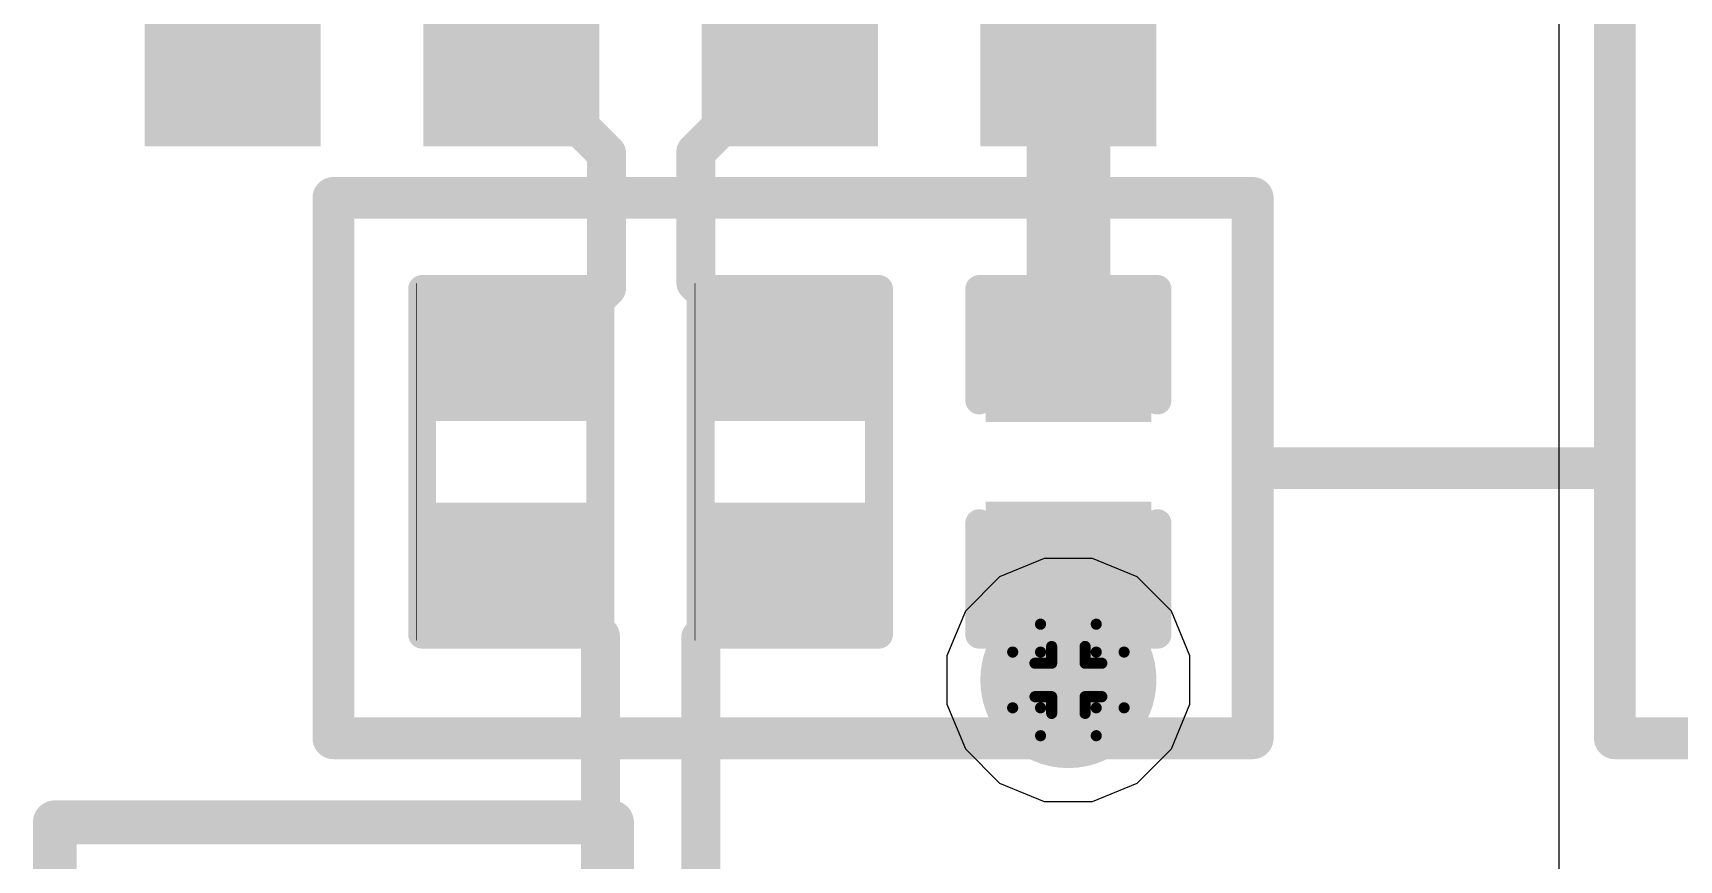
# Model space of a CAD drawing. Header units: inches. Extents: x -4 to 5258, y -4 to 5281.
# Drawn here: x 125.36 to 132.86, y 27.08 to 30.85 of the extents above; entities that cross this region are included whole.
import ezdxf

# ---------------------------------------------------------------- set-up
doc = ezdxf.new("R2010")
doc.units = ezdxf.units.IN
for name, color, linetype in [('Bottom Layer', 5, 'Continuous'), ('Bottom Solder', 6, 'Continuous'), ('Drill Drawing', 1, 'Continuous'), ('Layer 1', 16, 'Continuous'), ('Layer 2', 76, 'Continuous'), ('Multi-Layer', 9, 'Continuous'), ('Pad Holes', 156, 'Continuous'), ('Top Layer', 1, 'Continuous'), ('Top Overlay', 2, 'Continuous'), ('Top Paste', 8, 'Continuous'), ('Top Solder', 216, 'Continuous'), ('Via Holes', 16, 'Continuous')]:
    doc.layers.add(name, color=color, linetype=linetype)

# ---------------------------------------------------------------- blocks, each defined once
blk = doc.blocks.new('SOIC_8_0_154___3_90___W______24')
at = {"layer": 'Top Layer'}
for points in [[(-3.475, 1.605), (-3.475, 2.205), (-1.925, 2.205), (-1.925, 1.605)], [(1.925, 1.605), (1.925, 2.205), (3.475, 2.205), (3.475, 1.605)], [(-3.475, 0.335), (-3.475, 0.935), (-1.925, 0.935), (-1.925, 0.335)], [(1.925, 0.335), (1.925, 0.935), (3.475, 0.935), (3.475, 0.335)], [(-3.475, -0.935), (-3.475, -0.335), (-1.925, -0.335), (-1.925, -0.935)], [(1.925, -0.935), (1.925, -0.335), (3.475, -0.335), (3.475, -0.935)], [(-3.475, -2.205), (-3.475, -1.605), (-1.925, -1.605), (-1.925, -2.205)], [(1.925, -2.205), (1.925, -1.605), (3.475, -1.605), (3.475, -2.205)]]:
    blk.add_hatch(color=1, dxfattribs=at).paths.add_polyline_path(points)
at = {"layer": 'Top Overlay'}
blk.add_hatch(color=2, dxfattribs=at).paths.add_polyline_path([(-1.8382, 1.6249), (-1.4826, 1.6249), (-1.4826, 2.2091), (-1.8382, 2.2091)])
at = {"layer": 'Top Paste'}
for points in [[(-3.475, 1.605), (-3.475, 2.205), (-1.925, 2.205), (-1.925, 1.605)], [(1.925, 1.605), (1.925, 2.205), (3.475, 2.205), (3.475, 1.605)], [(-3.475, 0.335), (-3.475, 0.935), (-1.925, 0.935), (-1.925, 0.335)], [(1.925, 0.335), (1.925, 0.935), (3.475, 0.935), (3.475, 0.335)], [(-3.475, -0.935), (-3.475, -0.335), (-1.925, -0.335), (-1.925, -0.935)], [(1.925, -0.935), (1.925, -0.335), (3.475, -0.335), (3.475, -0.935)], [(-3.475, -2.205), (-3.475, -1.605), (-1.925, -1.605), (-1.925, -2.205)], [(1.925, -2.205), (1.925, -1.605), (3.475, -1.605), (3.475, -2.205)]]:
    blk.add_hatch(color=8, dxfattribs=at).paths.add_polyline_path(points)
at = {"layer": 'Top Solder'}
for points in [[(-3.5766, 1.5034), (-3.5766, 2.3066), (-1.8234, 2.3066), (-1.8234, 1.5034)], [(1.8234, 1.5034), (1.8234, 2.3066), (3.5766, 2.3066), (3.5766, 1.5034)], [(-3.5766, 0.2334), (-3.5766, 1.0366), (-1.8234, 1.0366), (-1.8234, 0.2334)], [(1.8234, 0.2334), (1.8234, 1.0366), (3.5766, 1.0366), (3.5766, 0.2334)], [(-3.5766, -1.0366), (-3.5766, -0.2334), (-1.8234, -0.2334), (-1.8234, -1.0366)], [(1.8234, -1.0366), (1.8234, -0.2334), (3.5766, -0.2334), (3.5766, -1.0366)], [(-3.5766, -2.3066), (-3.5766, -1.5034), (-1.8234, -1.5034), (-1.8234, -2.3066)], [(1.8234, -2.3066), (1.8234, -1.5034), (3.5766, -1.5034), (3.5766, -2.3066)]]:
    blk.add_hatch(color=216, dxfattribs=at).paths.add_polyline_path(points)
at = {"layer": 'Top Overlay'}
for points in [[(1.8034, 2.5146, 0.127, 0.127, 0), (-1.8288, 2.5146, 0.127, 0.127, 0)], [(-3.794, 1.8034, 0.127, 0.127, 0), (-3.794, 2.0574, 0.127, 0.127, 0)], [(-3.667, 1.9304, 0.127, 0.127, 0), (-3.794, 2.0574, 0.127, 0.127, 0)], [(-3.794, 1.8034, 0.127, 0.127, 0), (-3.667, 1.9304, 0.127, 0.127, 0)], [(1.8034, -2.5146, 0.127, 0.127, 0), (-1.8288, -2.5146, 0.127, 0.127, 0)]]:
    blk.add_lwpolyline(points, format="xyseb", dxfattribs=at)
for points in [[(-1.8605, 2.5146, 0.0635, 0.0635, 1), (-1.797, 2.5146, 0.0635, 0.0635, 1)], [(1.7717, 2.5146, 0.0635, 0.0635, 1), (1.8352, 2.5146, 0.0635, 0.0635, 1)], [(-3.8258, 2.0574, 0.0635, 0.0635, 1), (-3.7623, 2.0574, 0.0635, 0.0635, 1)], [(-3.8258, 2.0574, 0.0635, 0.0635, 1), (-3.7623, 2.0574, 0.0635, 0.0635, 1)], [(-3.6988, 1.9304, 0.0635, 0.0635, 1), (-3.6353, 1.9304, 0.0635, 0.0635, 1)], [(-3.6988, 1.9304, 0.0635, 0.0635, 1), (-3.6353, 1.9304, 0.0635, 0.0635, 1)], [(-3.8257, 1.8034, 0.0635, 0.0635, 1), (-3.7622, 1.8034, 0.0635, 0.0635, 1)], [(-3.8257, 1.8034, 0.0635, 0.0635, 1), (-3.7622, 1.8034, 0.0635, 0.0635, 1)], [(-1.8605, -2.5146, 0.0635, 0.0635, 1), (-1.7971, -2.5146, 0.0635, 0.0635, 1)], [(1.7716, -2.5146, 0.0635, 0.0635, 1), (1.8352, -2.5146, 0.0635, 0.0635, 1)]]:
    blk.add_lwpolyline(points, format="xyseb", close=True, dxfattribs=at)
blk = doc.blocks.new('R___0402_73')
at = {"layer": 'Top Layer'}
for points in [[(-0.6985, -0.3175), (-0.6985, 0.3175), (-0.2413, 0.3175), (-0.2413, -0.3175)], [(0.2413, -0.3175), (0.2413, 0.3175), (0.6985, 0.3175), (0.6985, -0.3175)]]:
    blk.add_hatch(color=1, dxfattribs=at).paths.add_polyline_path(points)
at = {"layer": 'Top Paste'}
for points in [[(-0.6985, -0.3175), (-0.6985, 0.3175), (-0.2413, 0.3175), (-0.2413, -0.3175)], [(0.2413, -0.3175), (0.2413, 0.3175), (0.6985, 0.3175), (0.6985, -0.3175)]]:
    blk.add_hatch(color=8, dxfattribs=at).paths.add_polyline_path(points)
at = {"layer": 'Top Solder'}
for points in [[(-0.7535, -0.3725), (-0.7535, 0.3725), (-0.1863, 0.3725), (-0.1863, -0.3725)], [(0.1863, -0.3725), (0.1863, 0.3725), (0.7535, 0.3725), (0.7535, -0.3725)]]:
    blk.add_hatch(color=216, dxfattribs=at).paths.add_polyline_path(points)
at = {"layer": 'Top Overlay'}
for points in [[(-0.7874, -0.4064, 0.127, 0.127, 0), (-0.7874, 0.4064, 0.127, 0.127, 0)], [(0.7874, 0.4064, 0.127, 0.127, 0), (-0.7874, 0.4064, 0.127, 0.127, 0)], [(0.7874, -0.4064, 0.127, 0.127, 0), (0.7874, 0.4064, 0.127, 0.127, 0)], [(0.7874, -0.4064, 0.127, 0.127, 0), (-0.7874, -0.4064, 0.127, 0.127, 0)], [(0.8128, -0.4318, 0.00323, 0.00323, 0), (-0.8128, -0.4318, 0.00323, 0.00323, 0)]]:
    blk.add_lwpolyline(points, format="xyseb", dxfattribs=at)
for points in [[(-0.8192, 0.4064, 0.0635, 0.0635, 1), (-0.7557, 0.4064, 0.0635, 0.0635, 1)], [(-0.8192, 0.4064, 0.0635, 0.0635, 1), (-0.7557, 0.4064, 0.0635, 0.0635, 1)], [(0.7556, 0.4064, 0.0635, 0.0635, 1), (0.8191, 0.4064, 0.0635, 0.0635, 1)], [(0.7556, 0.4064, 0.0635, 0.0635, 1), (0.8191, 0.4064, 0.0635, 0.0635, 1)], [(-0.8191, -0.4064, 0.0635, 0.0635, 1), (-0.7556, -0.4064, 0.0635, 0.0635, 1)], [(-0.8191, -0.4064, 0.0635, 0.0635, 1), (-0.7556, -0.4064, 0.0635, 0.0635, 1)], [(0.7556, -0.4064, 0.0635, 0.0635, 1), (0.8191, -0.4064, 0.0635, 0.0635, 1)], [(0.7556, -0.4064, 0.0635, 0.0635, 1), (0.8191, -0.4064, 0.0635, 0.0635, 1)], [(-0.8136, -0.4318, 0.00161, 0.00161, 1), (-0.812, -0.4318, 0.00161, 0.00161, 1)], [(0.812, -0.4318, 0.00161, 0.00161, 1), (0.8136, -0.4318, 0.00161, 0.00161, 1)]]:
    blk.add_lwpolyline(points, format="xyseb", close=True, dxfattribs=at)
blk = doc.blocks.new('R___0402_74')
at = {"layer": 'Top Layer'}
for points in [[(-0.6985, -0.3175), (-0.6985, 0.3175), (-0.2413, 0.3175), (-0.2413, -0.3175)], [(0.2413, -0.3175), (0.2413, 0.3175), (0.6985, 0.3175), (0.6985, -0.3175)]]:
    blk.add_hatch(color=1, dxfattribs=at).paths.add_polyline_path(points)
at = {"layer": 'Top Paste'}
for points in [[(-0.6985, -0.3175), (-0.6985, 0.3175), (-0.2413, 0.3175), (-0.2413, -0.3175)], [(0.2413, -0.3175), (0.2413, 0.3175), (0.6985, 0.3175), (0.6985, -0.3175)]]:
    blk.add_hatch(color=8, dxfattribs=at).paths.add_polyline_path(points)
at = {"layer": 'Top Solder'}
for points in [[(-0.7535, -0.3725), (-0.7535, 0.3725), (-0.1863, 0.3725), (-0.1863, -0.3725)], [(0.1863, -0.3725), (0.1863, 0.3725), (0.7535, 0.3725), (0.7535, -0.3725)]]:
    blk.add_hatch(color=216, dxfattribs=at).paths.add_polyline_path(points)
at = {"layer": 'Top Overlay'}
for points in [[(-0.7874, -0.4064, 0.127, 0.127, 0), (-0.7874, 0.4064, 0.127, 0.127, 0)], [(0.7874, 0.4064, 0.127, 0.127, 0), (-0.7874, 0.4064, 0.127, 0.127, 0)], [(0.7874, -0.4064, 0.127, 0.127, 0), (0.7874, 0.4064, 0.127, 0.127, 0)], [(-0.7874, -0.4064, 0.127, 0.127, 0), (0.7874, -0.4064, 0.127, 0.127, 0)], [(0.8128, -0.4318, 0.00323, 0.00323, 0), (-0.8128, -0.4318, 0.00323, 0.00323, 0)]]:
    blk.add_lwpolyline(points, format="xyseb", dxfattribs=at)
for points in [[(-0.8192, 0.4064, 0.0635, 0.0635, 1), (-0.7557, 0.4064, 0.0635, 0.0635, 1)], [(-0.8192, 0.4064, 0.0635, 0.0635, 1), (-0.7557, 0.4064, 0.0635, 0.0635, 1)], [(0.7557, 0.4064, 0.0635, 0.0635, 1), (0.8192, 0.4064, 0.0635, 0.0635, 1)], [(0.7557, 0.4064, 0.0635, 0.0635, 1), (0.8192, 0.4064, 0.0635, 0.0635, 1)], [(-0.8192, -0.4064, 0.0635, 0.0635, 1), (-0.7557, -0.4064, 0.0635, 0.0635, 1)], [(-0.8192, -0.4064, 0.0635, 0.0635, 1), (-0.7557, -0.4064, 0.0635, 0.0635, 1)], [(0.7557, -0.4064, 0.0635, 0.0635, 1), (0.8192, -0.4064, 0.0635, 0.0635, 1)], [(0.7557, -0.4064, 0.0635, 0.0635, 1), (0.8192, -0.4064, 0.0635, 0.0635, 1)], [(-0.8136, -0.4318, 0.00161, 0.00161, 1), (-0.812, -0.4318, 0.00161, 0.00161, 1)], [(0.812, -0.4318, 0.00161, 0.00161, 1), (0.8136, -0.4318, 0.00161, 0.00161, 1)]]:
    blk.add_lwpolyline(points, format="xyseb", close=True, dxfattribs=at)
blk = doc.blocks.new('HDR1X2__210')
at = {"layer": 'Bottom Layer'}
blk.add_hatch(color=5, dxfattribs=at).paths.add_polyline_path([(-0.75, 0.75), (0.75, 0.75), (0.75, -0.75), (-0.75, -0.75)])
h = blk.add_hatch(color=5, dxfattribs=at)
edge = h.paths.add_edge_path()
edge.add_arc((2.54, 0), 0.75, 0, 360)
at = {"layer": 'Bottom Solder'}
blk.add_hatch(color=6, dxfattribs=at).paths.add_polyline_path([(-0.8516, 0.8516), (0.8516, 0.8516), (0.8516, -0.8516), (-0.8516, -0.8516)])
h = blk.add_hatch(color=6, dxfattribs=at)
edge = h.paths.add_edge_path()
edge.add_arc((2.54, 0), 0.8516, 0, 360)
at = {"layer": 'Layer 1'}
blk.add_hatch(color=16, dxfattribs=at).paths.add_polyline_path([(-0.75, 0.75), (0.75, 0.75), (0.75, -0.75), (-0.75, -0.75)])
h = blk.add_hatch(color=16, dxfattribs=at)
edge = h.paths.add_edge_path()
edge.add_arc((2.54, 0), 0.75, 0, 360)
at = {"layer": 'Layer 2'}
blk.add_hatch(color=76, dxfattribs=at).paths.add_polyline_path([(-0.75, 0.75), (0.75, 0.75), (0.75, -0.75), (-0.75, -0.75)])
h = blk.add_hatch(color=76, dxfattribs=at)
edge = h.paths.add_edge_path()
edge.add_arc((2.54, 0), 0.75, 0, 360)
at = {"layer": 'Multi-Layer'}
blk.add_hatch(color=9, dxfattribs=at).paths.add_polyline_path([(-0.75, 0.75), (0.75, 0.75), (0.75, -0.75), (-0.75, -0.75)])
h = blk.add_hatch(color=9, dxfattribs=at)
edge = h.paths.add_edge_path()
edge.add_arc((2.54, 0), 0.75, 0, 360)
at = {"layer": 'Pad Holes'}
h = blk.add_hatch(color=7, dxfattribs=at)
edge = h.paths.add_edge_path()
edge.add_arc((0, 0), 0.45, 0, 360)
h = blk.add_hatch(color=7, dxfattribs=at)
edge = h.paths.add_edge_path()
edge.add_arc((2.54, 0), 0.45, 0, 360)
at = {"layer": 'Top Layer'}
blk.add_hatch(color=1, dxfattribs=at).paths.add_polyline_path([(-0.75, 0.75), (0.75, 0.75), (0.75, -0.75), (-0.75, -0.75)])
h = blk.add_hatch(color=1, dxfattribs=at)
edge = h.paths.add_edge_path()
edge.add_arc((2.54, 0), 0.75, 0, 360)
at = {"layer": 'Top Solder'}
blk.add_hatch(color=216, dxfattribs=at).paths.add_polyline_path([(-0.8516, 0.8516), (0.8516, 0.8516), (0.8516, -0.8516), (-0.8516, -0.8516)])
h = blk.add_hatch(color=216, dxfattribs=at)
edge = h.paths.add_edge_path()
edge.add_arc((2.54, 0), 0.8516, 0, 360)
at = {"layer": 'Top Overlay'}
for points in [[(3.81, 1.27, 0.2, 0.2, 0), (-1.27, 1.27, 0.2, 0.2, 0)], [(-1.27, -1.27, 0.2, 0.2, 0), (-1.27, 1.27, 0.2, 0.2, 0)], [(3.81, -1.27, 0.2, 0.2, 0), (3.81, 1.27, 0.2, 0.2, 0)], [(-1.27, -1.27, 0.2, 0.2, 0), (3.81, -1.27, 0.2, 0.2, 0)]]:
    blk.add_lwpolyline(points, format="xyseb", dxfattribs=at)
for points in [[(-1.32, 1.27, 0.1, 0.1, 1), (-1.22, 1.27, 0.1, 0.1, 1)], [(-1.32, 1.27, 0.1, 0.1, 1), (-1.22, 1.27, 0.1, 0.1, 1)], [(3.76, 1.27, 0.1, 0.1, 1), (3.86, 1.27, 0.1, 0.1, 1)], [(3.76, 1.27, 0.1, 0.1, 1), (3.86, 1.27, 0.1, 0.1, 1)], [(-1.32, -1.27, 0.1, 0.1, 1), (-1.22, -1.27, 0.1, 0.1, 1)], [(-1.32, -1.27, 0.1, 0.1, 1), (-1.22, -1.27, 0.1, 0.1, 1)], [(3.76, -1.27, 0.1, 0.1, 1), (3.86, -1.27, 0.1, 0.1, 1)], [(3.76, -1.27, 0.1, 0.1, 1), (3.86, -1.27, 0.1, 0.1, 1)]]:
    blk.add_lwpolyline(points, format="xyseb", close=True, dxfattribs=at)
blk = doc.blocks.new('C___0402_270')
at = {"layer": 'Top Layer'}
for points in [[(-0.6985, -0.3175), (-0.6985, 0.3175), (-0.2413, 0.3175), (-0.2413, -0.3175)], [(0.2413, -0.3175), (0.2413, 0.3175), (0.6985, 0.3175), (0.6985, -0.3175)]]:
    blk.add_hatch(color=1, dxfattribs=at).paths.add_polyline_path(points)
at = {"layer": 'Top Paste'}
for points in [[(-0.6985, -0.3175), (-0.6985, 0.3175), (-0.2413, 0.3175), (-0.2413, -0.3175)], [(0.2413, -0.3175), (0.2413, 0.3175), (0.6985, 0.3175), (0.6985, -0.3175)]]:
    blk.add_hatch(color=8, dxfattribs=at).paths.add_polyline_path(points)
at = {"layer": 'Top Solder'}
for points in [[(-0.7585, -0.3775), (-0.7585, 0.3775), (-0.1813, 0.3775), (-0.1813, -0.3775)], [(0.1813, -0.3775), (0.1813, 0.3775), (0.7585, 0.3775), (0.7585, -0.3775)]]:
    blk.add_hatch(color=216, dxfattribs=at).paths.add_polyline_path(points)
at = {"layer": 'Top Overlay'}
for points in [[(-0.7874, 0.4064, 0.127, 0.127, 0), (-0.2794, 0.4064, 0.127, 0.127, 0)], [(-0.7874, 0.4064, 0.127, 0.127, 0), (-0.7874, -0.4064, 0.127, 0.127, 0)], [(0.2794, 0.4064, 0.127, 0.127, 0), (0.7874, 0.4064, 0.127, 0.127, 0)], [(0.7874, 0.4064, 0.127, 0.127, 0), (0.7874, -0.4064, 0.127, 0.127, 0)], [(-0.2794, -0.4064, 0.127, 0.127, 0), (-0.7874, -0.4064, 0.127, 0.127, 0)], [(0.7874, -0.4064, 0.127, 0.127, 0), (0.2794, -0.4064, 0.127, 0.127, 0)]]:
    blk.add_lwpolyline(points, format="xyseb", dxfattribs=at)
for points in [[(-0.8192, 0.4064, 0.0635, 0.0635, 1), (-0.7557, 0.4064, 0.0635, 0.0635, 1)], [(-0.8192, 0.4064, 0.0635, 0.0635, 1), (-0.7557, 0.4064, 0.0635, 0.0635, 1)], [(-0.3111, 0.4064, 0.0635, 0.0635, 1), (-0.2477, 0.4064, 0.0635, 0.0635, 1)], [(0.2477, 0.4064, 0.0635, 0.0635, 1), (0.3112, 0.4064, 0.0635, 0.0635, 1)], [(0.7556, 0.4064, 0.0635, 0.0635, 1), (0.8191, 0.4064, 0.0635, 0.0635, 1)], [(0.7556, 0.4064, 0.0635, 0.0635, 1), (0.8191, 0.4064, 0.0635, 0.0635, 1)], [(-0.8192, -0.4064, 0.0635, 0.0635, 1), (-0.7557, -0.4064, 0.0635, 0.0635, 1)], [(-0.8192, -0.4064, 0.0635, 0.0635, 1), (-0.7557, -0.4064, 0.0635, 0.0635, 1)], [(-0.3111, -0.4064, 0.0635, 0.0635, 1), (-0.2477, -0.4064, 0.0635, 0.0635, 1)], [(0.2477, -0.4064, 0.0635, 0.0635, 1), (0.3112, -0.4064, 0.0635, 0.0635, 1)], [(0.7556, -0.4064, 0.0635, 0.0635, 1), (0.8191, -0.4064, 0.0635, 0.0635, 1)], [(0.7556, -0.4064, 0.0635, 0.0635, 1), (0.8191, -0.4064, 0.0635, 0.0635, 1)]]:
    blk.add_lwpolyline(points, format="xyseb", close=True, dxfattribs=at)

msp = doc.modelspace()

# ---------------------------------------------------------------- hatches: boundary and pattern name
at = {"layer": 'Bottom Layer'}
h = msp.add_hatch(color=5, dxfattribs=at)
edge = h.paths.add_edge_path()
edge.add_arc((130.0797, 27.9046), 0.3, 0, 360)
at = {"layer": 'Bottom Solder'}
h = msp.add_hatch(color=6, dxfattribs=at)
edge = h.paths.add_edge_path()
edge.add_arc((130.0797, 27.9046), 0.4016, 0, 360)
at = {"layer": 'Layer 1'}
h = msp.add_hatch(color=16, dxfattribs=at)
edge = h.paths.add_edge_path()
edge.add_arc((130.0797, 27.9046), 0.3, 0, 360)
at = {"layer": 'Layer 2'}
h = msp.add_hatch(color=76, dxfattribs=at)
edge = h.paths.add_edge_path()
edge.add_arc((130.0797, 27.9046), 0.3, 0, 360)
at = {"layer": 'Top Layer'}
msp.add_hatch(color=1, dxfattribs=at).paths.add_polyline_path([(130.3748, 28.5564), (129.7782, 28.5564), (129.7782, 27.9046), (130.3748, 27.9046)])
h = msp.add_hatch(color=1, dxfattribs=at)
edge = h.paths.add_edge_path()
edge.add_arc((130.0797, 27.9046), 0.3, 0, 360)
at = {"layer": 'Top Solder'}
h = msp.add_hatch(color=216, dxfattribs=at)
edge = h.paths.add_edge_path()
edge.add_arc((130.0797, 27.9046), 0.4016, 0, 360)
at = {"layer": 'Via Holes'}
h = msp.add_hatch(color=7, dxfattribs=at)
edge = h.paths.add_edge_path()
edge.add_arc((130.0797, 27.9046), 0.15, 0, 360)

# ---------------------------------------------------------------- linework, layer by layer
at = {"layer": 'Bottom Layer'}
for p, q in [((129.9695, 28.4586), (129.7658, 28.3742)), ((130.1899, 28.4586), (129.9695, 28.4586)), ((130.3935, 28.3742), (130.1899, 28.4586)), ((129.7658, 28.3742), (129.61, 28.2184)), ((130.5493, 28.2184), (130.3935, 28.3742)), ((129.61, 28.2184), (129.5257, 28.0148)), ((130.6337, 28.0148), (130.5493, 28.2184)), ((129.5257, 28.0148), (129.5257, 27.7944)), ((130.6337, 27.7944), (130.6337, 28.0148)), ((129.5257, 27.7944), (129.61, 27.5908)), ((130.5493, 27.5908), (130.6337, 27.7944)), ((129.61, 27.5908), (129.7658, 27.4349)), ((130.3935, 27.4349), (130.5493, 27.5908)), ((129.7658, 27.4349), (129.9695, 27.3506)), ((130.1899, 27.3506), (130.3935, 27.4349)), ((129.9695, 27.3506), (130.1899, 27.3506))]:
    msp.add_line(p, q, dxfattribs=at)
at = {"layer": 'Drill Drawing'}
for points in [[(129.9527, 28.0316, 0.0508, 0.0508, 0), (129.9527, 28.1586, 0.0508, 0.0508, 0)], [(129.9527, 28.1586, 0.0508, 0.0508, 0), (130.2067, 28.1586, 0.0508, 0.0508, 0)], [(130.2067, 28.0316, 0.0508, 0.0508, 0), (130.2067, 28.1586, 0.0508, 0.0508, 0)], [(130.0035, 27.9808, 0.0508, 0.0508, 0), (130.0035, 28.057, 0.0508, 0.0508, 0)], [(130.0035, 28.057, 0.0508, 0.0508, 0), (130.1559, 28.057, 0.0508, 0.0508, 0)], [(130.1559, 27.9808, 0.0508, 0.0508, 0), (130.1559, 28.057, 0.0508, 0.0508, 0)], [(129.8257, 27.7776, 0.0508, 0.0508, 0), (129.8257, 28.0316, 0.0508, 0.0508, 0)], [(129.8257, 28.0316, 0.0508, 0.0508, 0), (129.9527, 28.0316, 0.0508, 0.0508, 0)], [(129.9273, 27.8284, 0.0508, 0.0508, 0), (129.9273, 27.9808, 0.0508, 0.0508, 0)], [(129.9273, 27.9808, 0.0508, 0.0508, 0), (130.0035, 27.9808, 0.0508, 0.0508, 0)], [(130.1559, 27.9808, 0.0508, 0.0508, 0), (130.2321, 27.9808, 0.0508, 0.0508, 0)], [(130.2067, 28.0316, 0.0508, 0.0508, 0), (130.3337, 28.0316, 0.0508, 0.0508, 0)], [(130.2321, 27.8284, 0.0508, 0.0508, 0), (130.2321, 27.9808, 0.0508, 0.0508, 0)], [(130.3337, 27.7776, 0.0508, 0.0508, 0), (130.3337, 28.0316, 0.0508, 0.0508, 0)], [(129.9273, 27.8284, 0.0508, 0.0508, 0), (130.0035, 27.8284, 0.0508, 0.0508, 0)], [(130.0035, 27.7522, 0.0508, 0.0508, 0), (130.0035, 27.8284, 0.0508, 0.0508, 0)], [(130.1559, 27.8284, 0.0508, 0.0508, 0), (130.2321, 27.8284, 0.0508, 0.0508, 0)], [(130.1559, 27.7522, 0.0508, 0.0508, 0), (130.1559, 27.8284, 0.0508, 0.0508, 0)], [(129.8257, 27.7776, 0.0508, 0.0508, 0), (129.9527, 27.7776, 0.0508, 0.0508, 0)], [(129.9527, 27.6506, 0.0508, 0.0508, 0), (129.9527, 27.7776, 0.0508, 0.0508, 0)], [(130.0035, 27.7522, 0.0508, 0.0508, 0), (130.1559, 27.7522, 0.0508, 0.0508, 0)], [(130.2067, 27.7776, 0.0508, 0.0508, 0), (130.3337, 27.7776, 0.0508, 0.0508, 0)], [(130.2067, 27.6506, 0.0508, 0.0508, 0), (130.2067, 27.7776, 0.0508, 0.0508, 0)], [(129.9527, 27.6506, 0.0508, 0.0508, 0), (130.2067, 27.6506, 0.0508, 0.0508, 0)]]:
    msp.add_lwpolyline(points, format="xyseb", dxfattribs=at)
for points in [[(129.94, 28.1586, 0.0254, 0.0254, 1), (129.9654, 28.1586, 0.0254, 0.0254, 1)], [(129.94, 28.1586, 0.0254, 0.0254, 1), (129.9654, 28.1586, 0.0254, 0.0254, 1)], [(130.194, 28.1586, 0.0254, 0.0254, 1), (130.2194, 28.1586, 0.0254, 0.0254, 1)], [(130.194, 28.1586, 0.0254, 0.0254, 1), (130.2194, 28.1586, 0.0254, 0.0254, 1)], [(129.9908, 28.057, 0.0254, 0.0254, 1), (130.0162, 28.057, 0.0254, 0.0254, 1)], [(129.9908, 28.057, 0.0254, 0.0254, 1), (130.0162, 28.057, 0.0254, 0.0254, 1)], [(130.1432, 28.057, 0.0254, 0.0254, 1), (130.1686, 28.057, 0.0254, 0.0254, 1)], [(130.1432, 28.057, 0.0254, 0.0254, 1), (130.1686, 28.057, 0.0254, 0.0254, 1)], [(129.813, 28.0316, 0.0254, 0.0254, 1), (129.8384, 28.0316, 0.0254, 0.0254, 1)], [(129.813, 28.0316, 0.0254, 0.0254, 1), (129.8384, 28.0316, 0.0254, 0.0254, 1)], [(129.9146, 27.9808, 0.0254, 0.0254, 1), (129.94, 27.9808, 0.0254, 0.0254, 1)], [(129.9146, 27.9808, 0.0254, 0.0254, 1), (129.94, 27.9808, 0.0254, 0.0254, 1)], [(129.94, 28.0316, 0.0254, 0.0254, 1), (129.9654, 28.0316, 0.0254, 0.0254, 1)], [(129.94, 28.0316, 0.0254, 0.0254, 1), (129.9654, 28.0316, 0.0254, 0.0254, 1)], [(129.9908, 27.9808, 0.0254, 0.0254, 1), (130.0162, 27.9808, 0.0254, 0.0254, 1)], [(129.9908, 27.9808, 0.0254, 0.0254, 1), (130.0162, 27.9808, 0.0254, 0.0254, 1)], [(130.1432, 27.9808, 0.0254, 0.0254, 1), (130.1686, 27.9808, 0.0254, 0.0254, 1)], [(130.1432, 27.9808, 0.0254, 0.0254, 1), (130.1686, 27.9808, 0.0254, 0.0254, 1)], [(130.194, 28.0316, 0.0254, 0.0254, 1), (130.2194, 28.0316, 0.0254, 0.0254, 1)], [(130.194, 28.0316, 0.0254, 0.0254, 1), (130.2194, 28.0316, 0.0254, 0.0254, 1)], [(130.2194, 27.9808, 0.0254, 0.0254, 1), (130.2448, 27.9808, 0.0254, 0.0254, 1)], [(130.2194, 27.9808, 0.0254, 0.0254, 1), (130.2448, 27.9808, 0.0254, 0.0254, 1)], [(130.321, 28.0316, 0.0254, 0.0254, 1), (130.3464, 28.0316, 0.0254, 0.0254, 1)], [(130.321, 28.0316, 0.0254, 0.0254, 1), (130.3464, 28.0316, 0.0254, 0.0254, 1)], [(129.9146, 27.8284, 0.0254, 0.0254, 1), (129.94, 27.8284, 0.0254, 0.0254, 1)], [(129.9146, 27.8284, 0.0254, 0.0254, 1), (129.94, 27.8284, 0.0254, 0.0254, 1)], [(129.9908, 27.8284, 0.0254, 0.0254, 1), (130.0162, 27.8284, 0.0254, 0.0254, 1)], [(129.9908, 27.8284, 0.0254, 0.0254, 1), (130.0162, 27.8284, 0.0254, 0.0254, 1)], [(130.1432, 27.8284, 0.0254, 0.0254, 1), (130.1686, 27.8284, 0.0254, 0.0254, 1)], [(130.1432, 27.8284, 0.0254, 0.0254, 1), (130.1686, 27.8284, 0.0254, 0.0254, 1)], [(130.2194, 27.8284, 0.0254, 0.0254, 1), (130.2448, 27.8284, 0.0254, 0.0254, 1)], [(130.2194, 27.8284, 0.0254, 0.0254, 1), (130.2448, 27.8284, 0.0254, 0.0254, 1)], [(129.813, 27.7776, 0.0254, 0.0254, 1), (129.8384, 27.7776, 0.0254, 0.0254, 1)], [(129.813, 27.7776, 0.0254, 0.0254, 1), (129.8384, 27.7776, 0.0254, 0.0254, 1)], [(129.94, 27.7776, 0.0254, 0.0254, 1), (129.9654, 27.7776, 0.0254, 0.0254, 1)], [(129.94, 27.7776, 0.0254, 0.0254, 1), (129.9654, 27.7776, 0.0254, 0.0254, 1)], [(129.9908, 27.7522, 0.0254, 0.0254, 1), (130.0162, 27.7522, 0.0254, 0.0254, 1)], [(129.9908, 27.7522, 0.0254, 0.0254, 1), (130.0162, 27.7522, 0.0254, 0.0254, 1)], [(130.1432, 27.7522, 0.0254, 0.0254, 1), (130.1686, 27.7522, 0.0254, 0.0254, 1)], [(130.1432, 27.7522, 0.0254, 0.0254, 1), (130.1686, 27.7522, 0.0254, 0.0254, 1)], [(130.194, 27.7776, 0.0254, 0.0254, 1), (130.2194, 27.7776, 0.0254, 0.0254, 1)], [(130.194, 27.7776, 0.0254, 0.0254, 1), (130.2194, 27.7776, 0.0254, 0.0254, 1)], [(130.321, 27.7776, 0.0254, 0.0254, 1), (130.3464, 27.7776, 0.0254, 0.0254, 1)], [(130.321, 27.7776, 0.0254, 0.0254, 1), (130.3464, 27.7776, 0.0254, 0.0254, 1)], [(129.94, 27.6506, 0.0254, 0.0254, 1), (129.9654, 27.6506, 0.0254, 0.0254, 1)], [(129.94, 27.6506, 0.0254, 0.0254, 1), (129.9654, 27.6506, 0.0254, 0.0254, 1)], [(130.194, 27.6506, 0.0254, 0.0254, 1), (130.2194, 27.6506, 0.0254, 0.0254, 1)], [(130.194, 27.6506, 0.0254, 0.0254, 1), (130.2194, 27.6506, 0.0254, 0.0254, 1)]]:
    msp.add_lwpolyline(points, format="xyseb", close=True, dxfattribs=at)
at = {"layer": 'Layer 2'}
for p, q in [((129.9695, 28.4586), (129.7658, 28.3742)), ((130.1899, 28.4586), (129.9695, 28.4586)), ((130.3935, 28.3742), (130.1899, 28.4586)), ((129.7658, 28.3742), (129.61, 28.2184)), ((130.5493, 28.2184), (130.3935, 28.3742)), ((129.61, 28.2184), (129.5257, 28.0148)), ((130.6337, 28.0148), (130.5493, 28.2184)), ((129.5257, 28.0148), (129.5257, 27.7944)), ((130.6337, 27.7944), (130.6337, 28.0148)), ((129.5257, 27.7944), (129.61, 27.5908)), ((130.5493, 27.5908), (130.6337, 27.7944)), ((129.61, 27.5908), (129.7658, 27.4349)), ((130.3935, 27.4349), (130.5493, 27.5908)), ((129.7658, 27.4349), (129.9695, 27.3506)), ((130.1899, 27.3506), (130.3935, 27.4349)), ((129.9695, 27.3506), (130.1899, 27.3506))]:
    msp.add_line(p, q, dxfattribs=at)
at = {"layer": 'Top Layer'}
msp.add_line((132.3169, 7.6217), (132.3171, 41.4037), dxfattribs=at)
msp.add_line((132.3169, 7.6217), (132.3171, 41.4037), dxfattribs=at)
for points in [[(130.0797, 29.3682, 0.381, 0.381, 0), (130.0797, 31.2125, 0.381, 0.381, 0)], [(127.5397, 30.7375, 0.1778, 0.1778, 0), (127.5397, 31.2125, 0.1778, 0.1778, 0)], [(128.8097, 30.7375, 0.1778, 0.1778, 0), (128.8097, 31.2125, 0.1778, 0.1778, 0)], [(127.5397, 30.7375, 0.1778, 0.1778, 0), (127.9743, 30.3028, 0.1778, 0.1778, 0)], [(128.3807, 30.3086, 0.1778, 0.1778, 0), (128.8097, 30.7375, 0.1778, 0.1778, 0)], [(128.3807, 29.7161, 0.1778, 0.1778, 0), (128.3807, 30.3086, 0.1778, 0.1778, 0)], [(127.9743, 29.6912, 0.1778, 0.1778, 0), (127.9743, 30.3028, 0.1778, 0.1778, 0)], [(128.3807, 29.7161, 0.1778, 0.1778, 0), (128.581, 29.5158, 0.1778, 0.1778, 0)], [(127.7909, 29.5079, 0.1778, 0.1778, 0), (127.9743, 29.6912, 0.1778, 0.1778, 0)], [(127.5397, 29.3682, 0.1778, 0.1778, 0), (127.6794, 29.5079, 0.1778, 0.1778, 0)], [(127.6794, 29.5079, 0.1778, 0.1778, 0), (127.7909, 29.5079, 0.1778, 0.1778, 0)], [(130.0797, 28.5554, 0.2032, 0.2032, 0), (130.0807, 28.5564, 0.2032, 0.2032, 0)], [(127.5397, 28.4284, 0.1778, 0.1778, 0), (127.6286, 28.4284, 0.1778, 0.1778, 0)], [(127.6286, 28.4284, 0.1778, 0.1778, 0), (127.7683, 28.2887, 0.1778, 0.1778, 0)], [(128.5811, 28.2887, 0.1778, 0.1778, 0), (128.7208, 28.4284, 0.1778, 0.1778, 0)], [(128.7208, 28.4284, 0.1778, 0.1778, 0), (128.8097, 28.4284, 0.1778, 0.1778, 0)], [(127.7683, 28.2821, 0.1778, 0.1778, 0), (127.7683, 28.2887, 0.1778, 0.1778, 0)], [(127.7683, 28.2821, 0.1778, 0.1778, 0), (127.9461, 28.1043, 0.1778, 0.1778, 0)], [(128.5811, 28.2739, 0.1778, 0.1778, 0), (128.5811, 28.2887, 0.1778, 0.1778, 0)], [(128.4033, 28.0961, 0.1778, 0.1778, 0), (128.5811, 28.2739, 0.1778, 0.1778, 0)], [(127.9461, 23.9398, 0.1778, 0.1778, 0), (127.9461, 28.1043, 0.1778, 0.1778, 0)], [(128.4033, 23.9309, 0.1778, 0.1778, 0), (128.4033, 28.0961, 0.1778, 0.1778, 0)]]:
    msp.add_lwpolyline(points, format="xyseb", dxfattribs=at)
for points in [[(127.4952, 30.7375, 0.0889, 0.0889, 1), (127.5841, 30.7375, 0.0889, 0.0889, 1)], [(127.4952, 30.7375, 0.0889, 0.0889, 1), (127.5841, 30.7375, 0.0889, 0.0889, 1)], [(128.7652, 30.7375, 0.0889, 0.0889, 1), (128.8541, 30.7375, 0.0889, 0.0889, 1)], [(128.7652, 30.7375, 0.0889, 0.0889, 1), (128.8541, 30.7375, 0.0889, 0.0889, 1)], [(128.3363, 30.3086, 0.0889, 0.0889, 1), (128.4252, 30.3086, 0.0889, 0.0889, 1)], [(128.3363, 30.3086, 0.0889, 0.0889, 1), (128.4252, 30.3086, 0.0889, 0.0889, 1)], [(127.9299, 30.3028, 0.0889, 0.0889, 1), (128.0188, 30.3028, 0.0889, 0.0889, 1)], [(127.9299, 30.3028, 0.0889, 0.0889, 1), (128.0188, 30.3028, 0.0889, 0.0889, 1)], [(128.3363, 29.7161, 0.0889, 0.0889, 1), (128.4252, 29.7161, 0.0889, 0.0889, 1)], [(128.3363, 29.7161, 0.0889, 0.0889, 1), (128.4252, 29.7161, 0.0889, 0.0889, 1)], [(127.9299, 29.6912, 0.0889, 0.0889, 1), (128.0188, 29.6912, 0.0889, 0.0889, 1)], [(127.9299, 29.6912, 0.0889, 0.0889, 1), (128.0188, 29.6912, 0.0889, 0.0889, 1)], [(127.6349, 29.5079, 0.0889, 0.0889, 1), (127.7238, 29.5079, 0.0889, 0.0889, 1)], [(127.6349, 29.5079, 0.0889, 0.0889, 1), (127.7238, 29.5079, 0.0889, 0.0889, 1)], [(127.7465, 29.5079, 0.0889, 0.0889, 1), (127.8354, 29.5079, 0.0889, 0.0889, 1)], [(127.7465, 29.5079, 0.0889, 0.0889, 1), (127.8354, 29.5079, 0.0889, 0.0889, 1)], [(128.5366, 29.5158, 0.0889, 0.0889, 1), (128.6255, 29.5158, 0.0889, 0.0889, 1)], [(129.9844, 29.3682, 0.1905, 0.1905, 1), (130.1749, 29.3682, 0.1905, 0.1905, 1)], [(127.4952, 29.3682, 0.0889, 0.0889, 1), (127.5841, 29.3682, 0.0889, 0.0889, 1)], [(130.0289, 28.5554, 0.1016, 0.1016, 1), (130.1305, 28.5554, 0.1016, 0.1016, 1)], [(130.0299, 28.5564, 0.1016, 0.1016, 1), (130.1315, 28.5564, 0.1016, 0.1016, 1)], [(127.4952, 28.4284, 0.0889, 0.0889, 1), (127.5841, 28.4284, 0.0889, 0.0889, 1)], [(127.5841, 28.4284, 0.0889, 0.0889, 1), (127.673, 28.4284, 0.0889, 0.0889, 1)], [(127.5841, 28.4284, 0.0889, 0.0889, 1), (127.673, 28.4284, 0.0889, 0.0889, 1)], [(128.6763, 28.4284, 0.0889, 0.0889, 1), (128.7652, 28.4284, 0.0889, 0.0889, 1)], [(128.6763, 28.4284, 0.0889, 0.0889, 1), (128.7652, 28.4284, 0.0889, 0.0889, 1)], [(128.7652, 28.4284, 0.0889, 0.0889, 1), (128.8541, 28.4284, 0.0889, 0.0889, 1)], [(127.7238, 28.2887, 0.0889, 0.0889, 1), (127.8127, 28.2887, 0.0889, 0.0889, 1)], [(127.7238, 28.2887, 0.0889, 0.0889, 1), (127.8127, 28.2887, 0.0889, 0.0889, 1)], [(127.7238, 28.2821, 0.0889, 0.0889, 1), (127.8127, 28.2821, 0.0889, 0.0889, 1)], [(127.7238, 28.2821, 0.0889, 0.0889, 1), (127.8127, 28.2821, 0.0889, 0.0889, 1)], [(128.5366, 28.2887, 0.0889, 0.0889, 1), (128.6255, 28.2887, 0.0889, 0.0889, 1)], [(128.5366, 28.2887, 0.0889, 0.0889, 1), (128.6255, 28.2887, 0.0889, 0.0889, 1)], [(128.5366, 28.2739, 0.0889, 0.0889, 1), (128.6255, 28.2739, 0.0889, 0.0889, 1)], [(128.5366, 28.2739, 0.0889, 0.0889, 1), (128.6255, 28.2739, 0.0889, 0.0889, 1)], [(127.9016, 28.1043, 0.0889, 0.0889, 1), (127.9905, 28.1043, 0.0889, 0.0889, 1)], [(127.9016, 28.1043, 0.0889, 0.0889, 1), (127.9905, 28.1043, 0.0889, 0.0889, 1)], [(128.3588, 28.0961, 0.0889, 0.0889, 1), (128.4477, 28.0961, 0.0889, 0.0889, 1)], [(128.3588, 28.0961, 0.0889, 0.0889, 1), (128.4477, 28.0961, 0.0889, 0.0889, 1)]]:
    msp.add_lwpolyline(points, format="xyseb", close=True, dxfattribs=at)
at = {"layer": 'Top Overlay'}
for points in [[(132.571, 27.6389, 0.1905, 0.1905, 0), (132.571, 31.228, 0.1905, 0.1905, 0)], [(126.729, 30.1007, 0.1905, 0.1905, 0), (130.92, 30.1007, 0.1905, 0.1905, 0)], [(126.729, 27.6389, 0.1905, 0.1905, 0), (126.729, 30.1007, 0.1905, 0.1905, 0)], [(130.92, 27.6389, 0.1905, 0.1905, 0), (130.92, 30.1007, 0.1905, 0.1905, 0)], [(130.92, 28.8698, 0.1905, 0.1905, 0), (132.5423, 28.8698, 0.1905, 0.1905, 0)], [(126.729, 27.6389, 0.1905, 0.1905, 0), (130.92, 27.6389, 0.1905, 0.1905, 0)], [(132.571, 27.6389, 0.1905, 0.1905, 0), (137.778, 27.6389, 0.1905, 0.1905, 0)]]:
    msp.add_lwpolyline(points, format="xyseb", dxfattribs=at)
for points in [[(126.6813, 30.1007, 0.0952, 0.0952, 1), (126.7766, 30.1007, 0.0952, 0.0952, 1)], [(126.6813, 30.1007, 0.0952, 0.0952, 1), (126.7766, 30.1007, 0.0952, 0.0952, 1)], [(130.8723, 30.1007, 0.0952, 0.0952, 1), (130.9676, 30.1007, 0.0952, 0.0952, 1)], [(130.8723, 30.1007, 0.0952, 0.0952, 1), (130.9676, 30.1007, 0.0952, 0.0952, 1)], [(130.8723, 28.8698, 0.0952, 0.0952, 1), (130.9676, 28.8698, 0.0952, 0.0952, 1)], [(132.4946, 28.8698, 0.0952, 0.0952, 1), (132.5899, 28.8698, 0.0952, 0.0952, 1)], [(126.6813, 27.6389, 0.0952, 0.0952, 1), (126.7766, 27.6389, 0.0952, 0.0952, 1)], [(126.6813, 27.6389, 0.0952, 0.0952, 1), (126.7766, 27.6389, 0.0952, 0.0952, 1)], [(130.8723, 27.6389, 0.0952, 0.0952, 1), (130.9676, 27.6389, 0.0952, 0.0952, 1)], [(130.8723, 27.6389, 0.0952, 0.0952, 1), (130.9676, 27.6389, 0.0952, 0.0952, 1)], [(132.5233, 27.6389, 0.0952, 0.0952, 1), (132.6186, 27.6389, 0.0952, 0.0952, 1)], [(132.5233, 27.6389, 0.0952, 0.0952, 1), (132.6186, 27.6389, 0.0952, 0.0952, 1)]]:
    msp.add_lwpolyline(points, format="xyseb", close=True, dxfattribs=at)

# ---------------------------------------------------------------- block references
for name, p, rotation in [('SOIC_8_0_154___3_90___W______24', (128.1747, 33.9125), 270), ('R___0402_73', (127.5397, 28.8983), 270), ('R___0402_74', (128.8097, 28.8983), 270), ('C___0402_270', (130.0797, 28.8983), 90), ('HDR1X2__210', (126.729, 25.9859), 270)]:
    msp.add_blockref(name, p, dxfattribs=dict(rotation=rotation))

doc.saveas('drawing.dxf')
